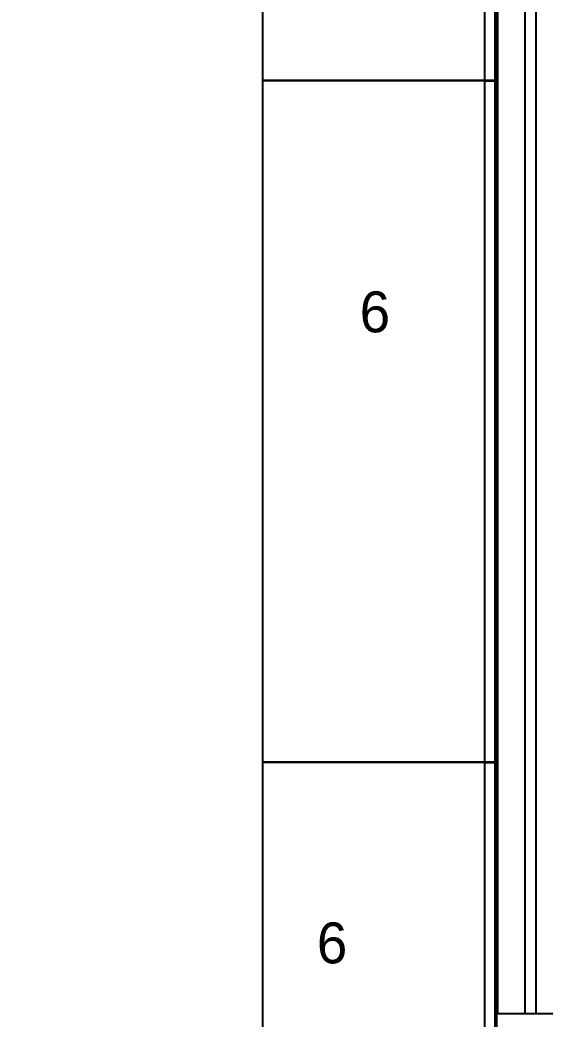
# Model space of a CAD drawing. Header units: millimetres. Extents: x 13502 to 23536, y 11874 to 14203.
# Drawn here: x 18186 to 18319.7, y 12720.8 to 12975.1 of the extents above; entities that cross this region are included whole.
import ezdxf

# ---------------------------------------------------------------- set-up
doc = ezdxf.new("R2010")
doc.units = ezdxf.units.MM
doc.styles.get("Standard").update_dxf_attribs({"font": 'arial.ttf'})
doc.styles.add('TAKSİM', font='GOTHIC.TTF', dxfattribs={"height": 20})
doc.dimstyles.new('OLCU50', dxfattribs={"dimtxt": 8, "dimasz": 3, "dimexe": 1.25, "dimexo": 0.625, "dimtad": 1, "dimdec": 0, "dimtxsty": 'Standard', "dimblk": 'OBLIQUE', "dimcen": 2.5, "dimclrd": 256, "dimclre": 251, "dimclrt": 25, "dimadec": 0, "dimazin": 0, "dimtfac": 1, "dimtdec": 0, "dimtmove": 0, "dimatfit": 3, "dimldrblk": 'OBLIQUE', "dimfxl": 1, "dimarcsym": 0})

# ---------------------------------------------------------------- blocks, each defined once
blk = doc.blocks.new('_Oblique')
at = {"color": 0, "linetype": 'ByBlock', "lineweight": -2}
blk.add_line((-0.5, -0.5), (0.5, 0.5), dxfattribs=at)
blk = doc.blocks.new('*D71')
at = {"color": 251, "lineweight": -2, "transparency": 16777216}
for p, q in [((18307.16, 12785.58), (18307.16, 12712.49)), ((18041.37, 12773.89), (18041.37, 12712.49))]:
    blk.add_line(p, q, dxfattribs=at)
at = {"lineweight": -2, "transparency": 16777216}
blk.add_line((18041.37, 12713.74), (18307.16, 12713.74), dxfattribs=at)
at = {"layer": 'Defpoints', "color": 0, "transparency": 16777216}
for p in [(18307.16, 12786.2), (18041.37, 12774.52), (18307.16, 12713.74)]:
    blk.add_point(p, dxfattribs=at)
at = {"lineweight": -2, "transparency": 16777216, "xscale": 3, "yscale": 3, "zscale": 3, "rotation": 180}
blk.add_blockref('_Oblique', (18041.37, 12713.74), dxfattribs=at)
at = {"lineweight": -2, "transparency": 16777216, "xscale": 3, "yscale": 3, "zscale": 3}
blk.add_blockref('_Oblique', (18307.16, 12713.74), dxfattribs=at)
at = {"color": 25, "transparency": 16777216, "insert": (18174.27, 12718.44), "char_height": 8, "attachment_point": 5}
blk.add_mtext('266', dxfattribs=at)

msp = doc.modelspace()

# ---------------------------------------------------------------- linework, layer by layer
msp.add_lwpolyline([(18306.7, 12612.75), (18307.16, 13352), (18327.08, 13352), (18326.61, 12611.59)])
for points in [[(18247.64, 12959.65), (18307.16, 12959.65), (18307.16, 13133.1), (18247.64, 13133.1)], [(18304.15, 13133.05), (18306.7, 13133.05), (18306.7, 12959.65), (18304.15, 12959.65)], [(18327.08, 13132.18), (18307.39, 13132.18), (18307.39, 12722.28), (18327.08, 12722.28)], [(18314.34, 12722.28), (18317.23, 12722.28), (18317.23, 13132.18), (18314.34, 13132.18)], [(18247.64, 12786.2), (18307.16, 12786.2), (18307.16, 12959.65), (18247.64, 12959.65)], [(18304.15, 12959.59), (18306.7, 12959.59), (18306.7, 12786.2), (18304.15, 12786.2)], [(18247.64, 12612.75), (18307.16, 12612.75), (18307.16, 12786.2), (18247.64, 12786.2)], [(18304.15, 12786.14), (18306.7, 12786.14), (18306.7, 12612.75), (18304.15, 12612.75)]]:
    msp.add_lwpolyline(points, close=True)

# ---------------------------------------------------------------- texts
at = {"style": 'TAKSİM'}
for p in [(18272.36, 12895.58), (18261.48, 12735)]:
    msp.add_text('6', height=10.4, dxfattribs=at).set_placement(p)

# ---------------------------------------------------------------- dimensions: what is measured, and where the dimension line sits
dim = msp.add_linear_dim(base=(18307.16, 12713.74), p1=(18041.37, 12774.52), p2=(18307.16, 12786.2), dimstyle='OLCU50', override={"dimtmove": 1})
dim.commit()
dim.dimension.update_dxf_attribs({"geometry": '*D71', "text_midpoint": (18174.27, 12718.44)})

doc.saveas('drawing.dxf')
